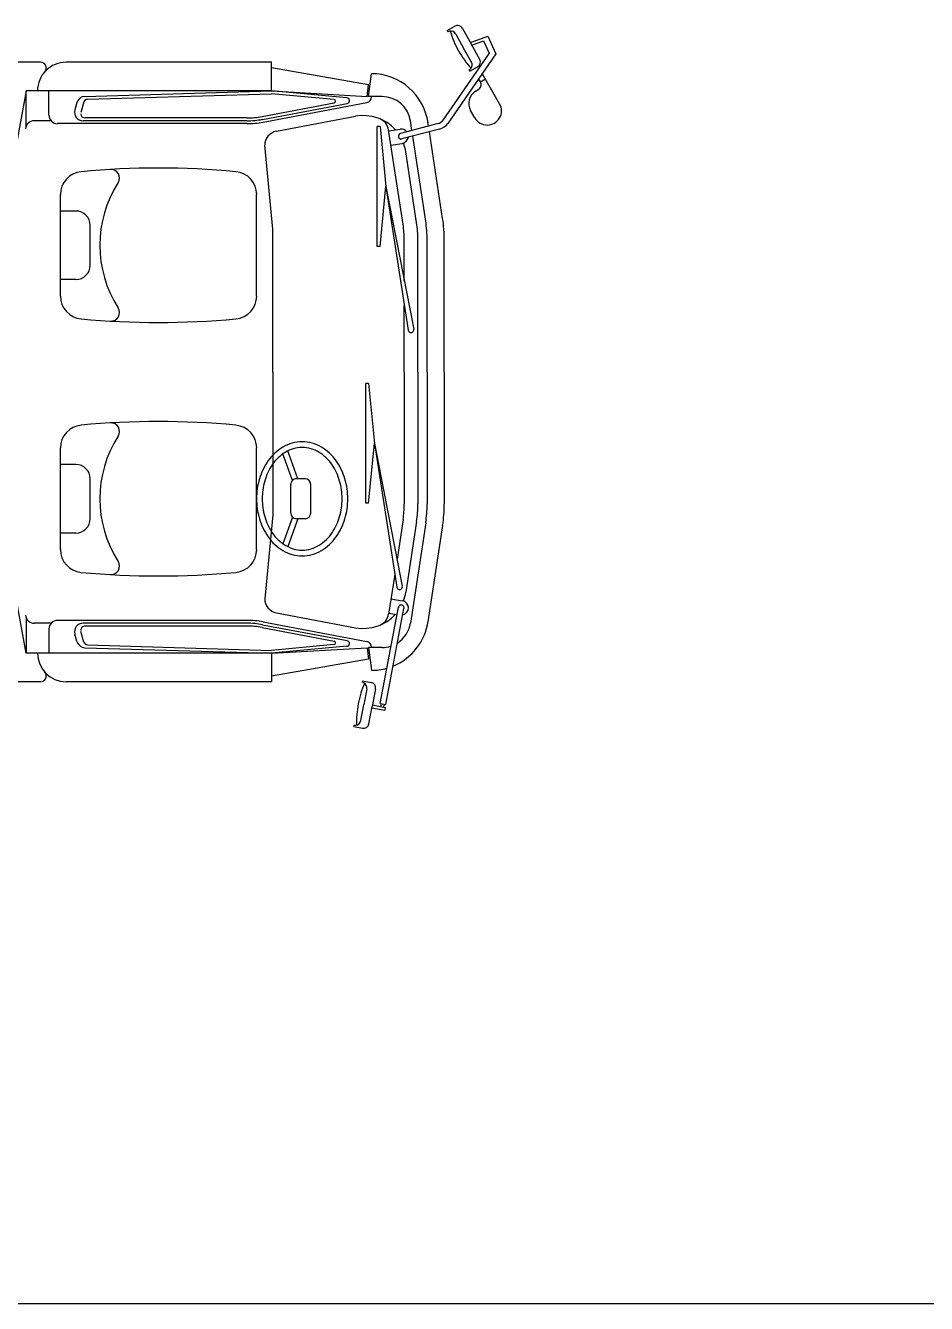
# Model space of a CAD drawing. Header units: millimetres. Extents: x 35403 to 155690, y 202798 to 276657.
# Drawn here: x 103683 to 106878, y 224502 to 229034 of the extents above; entities that cross this region are included whole.
import ezdxf

# ---------------------------------------------------------------- set-up
doc = ezdxf.new("R2010")
doc.units = ezdxf.units.MM
doc.layers.add('www.cad-blocks.net', color=7, linetype='Continuous')

# ---------------------------------------------------------------- blocks, each defined once
blk = doc.blocks.new('A$C789A03EF')
for p, q in [((0.4687, 2.4755), (0.4569, 2.4136)), ((0.4974, 2.464), (0.4867, 2.4079)), ((0.5221, 2.4854), (0.4916, 2.4911)), ((0.5221, 2.4854), (0.5211, 2.4804)), ((0.409, 2.4072), (0.3442, 2.066)), ((0.4288, 2.4034), (0.364, 2.0622)), ((0.4288, 2.4034), (0.409, 2.4072)), ((0.4108, 2.4172), (0.4121, 2.4272)), ((0.456, 2.4086), (0.4108, 2.4172)), ((0.4579, 2.4185), (0.4121, 2.4272)), ((0.4158, 2.4162), (0.4139, 2.4063)), ((0.4258, 2.4143), (0.4158, 2.4162)), ((0.4258, 2.4143), (0.4239, 2.4044)), ((0.4452, 2.3516), (0.4569, 2.4136)), ((0.4761, 2.3518), (0.4867, 2.4079)), ((0.4912, 2.3229), (0.4608, 2.3287)), ((0.4912, 2.3229), (0.4922, 2.3279)), ((0.8139, 2.3262), (1.5428, 2.3262)), ((0.8139, 2.225), (0.8139, 2.3262)), ((1.6333, 2.3262), (1.8161, 2.3262)), ((0.4697, 2.2048), (0.4596, 2.2857)), ((0.4697, 2.2459), (0.8139, 2.306)), ((0.4747, 2.2054), (0.4697, 2.2459)), ((0.8139, 2.225), (0.4747, 2.2054)), ((0.5467, 2.2005), (0.8139, 2.225)), ((1.4757, 2.2054), (0.8139, 2.225)), ((0.8139, 2.225), (1.6845, 2.225)), ((1.6035, 2.1389), (1.6035, 2.225)), ((1.6845, 2.225), (1.7554, 1.8353)), ((1.6845, 2.0994), (1.6845, 2.225)), ((0.4217, 2.2048), (0.4697, 2.2048)), ((0.8439, 2.114), (0.476, 2.1833)), ((0.8458, 2.124), (0.5457, 2.1805)), ((0.8476, 2.1339), (0.5919, 2.1821)), ((0.5925, 2.1946), (0.8142, 2.2149)), ((1.4666, 2.1956), (0.8142, 2.2149)), ((1.4795, 2.1855), (1.4901, 2.1482)), ((1.504, 2.1834), (1.5115, 2.1574)), ((0.7969, 2.0817), (0.5158, 2.1346)), ((0.2072, 1.772), (0.2594, 2.1138)), ((0.2673, 1.7628), (0.3216, 2.1188)), ((0.3981, 2.0833), (0.3689, 2.0877)), ((0.3771, 1.9457), (0.3986, 2.0865)), ((0.902, 2.1288), (1.4755, 2.1288)), ((0.902, 2.1187), (1.4823, 2.1187)), ((0.902, 2.1086), (1.5731, 2.1086)), ((1.5958, 2.1187), (1.6562, 2.1187)), ((0.2993, 1.7579), (0.3375, 2.0083)), ((0.3904, 2.0327), (0.3502, 2.0388)), ((0.8091, 1.734), (0.8382, 2.0319)), ((0.4494, 1.4809), (0.3502, 1.9873)), ((0.4494, 1.4809), (0.3701, 1.9908)), ((0.3473, 1.7506), (0.3689, 1.8918)), ((0.7204, 1.7482), (0.7564, 1.8472)), ((0.7398, 1.7424), (0.7741, 1.8366)), ((0.8668, 1.8576), (0.8668, 1.4971)), ((1.5629, 1.8576), (1.5629, 1.4971)), ((1.508, 1.7988), (1.5629, 1.7988)), ((0.675, 1.728), (0.675, 1.6267)), ((0.6953, 1.7482), (0.7256, 1.7482)), ((0.7459, 1.728), (0.7459, 1.6267)), ((0.8091, 1.2279), (0.8091, 1.734)), ((1.4574, 1.7482), (1.4574, 1.6065)), ((0.2014, 1.2279), (0.2014, 1.6956)), ((0.2622, 1.2279), (0.2622, 1.6956)), ((0.2946, 1.2279), (0.2946, 1.6956)), ((0.3432, 1.2279), (0.3432, 1.6956)), ((0.4697, 1.6935), (0.4494, 1.4809)), ((0.4697, 1.6935), (0.4798, 1.6935)), ((0.4798, 1.6935), (0.4798, 1.2683)), ((0.6953, 1.6065), (0.7256, 1.6065)), ((0.7204, 1.6065), (0.7564, 1.5075)), ((0.7398, 1.6123), (0.7741, 1.5182)), ((1.508, 1.5559), (1.5629, 1.5559)), ((0.4697, 1.2683), (0.4494, 1.4809)), ((0.2014, 1.2279), (0.2014, 0.7601)), ((0.2622, 1.2279), (0.2622, 0.7601)), ((0.2946, 1.2279), (0.2946, 0.7601)), ((0.3432, 1.2279), (0.3432, 0.9927)), ((0.4697, 1.2683), (0.4798, 1.2683)), ((0.8091, 1.2279), (0.8091, 0.7217)), ((0.409, 0.5698), (0.3097, 1.0762)), ((0.409, 0.5698), (0.3296, 1.0797)), ((0.8668, 0.9586), (0.8668, 0.5981)), ((1.5629, 0.9586), (1.5629, 0.5981)), ((0.3432, 0.9054), (0.3432, 0.7601)), ((1.508, 0.8998), (1.5629, 0.8998)), ((1.4574, 0.8492), (1.4574, 0.7075)), ((0.4292, 0.7824), (0.409, 0.5698)), ((0.4292, 0.7824), (0.4393, 0.7824)), ((0.4393, 0.7824), (0.4393, 0.3573)), ((0.2072, 0.6837), (0.2542, 0.3759)), ((0.2673, 0.6929), (0.3133, 0.3914)), ((0.2993, 0.6978), (0.3375, 0.4474)), ((0.3473, 0.7051), (0.3986, 0.3692)), ((0.8091, 0.7217), (0.8382, 0.4238)), ((1.508, 0.6569), (1.5629, 0.6569)), ((0.4292, 0.3573), (0.409, 0.5698)), ((1.6845, 0.2307), (1.7384, 0.5271)), ((0.3904, 0.4231), (0.3502, 0.4169)), ((0.218, 0.3663), (0.3515, 0.4014)), ((0.2231, 0.3468), (0.3567, 0.3818)), ((0.3164, 0.3712), (0.3216, 0.3369)), ((0.3981, 0.3724), (0.358, 0.3663)), ((0.7969, 0.3741), (0.5158, 0.3211)), ((0.0187, 0.0991), (0.1892, 0.3461)), ((0.0418, 0.097), (0.2059, 0.3346)), ((0.0927, 0.3269), (0.1079, 0.3006)), ((0.2573, 0.3557), (0.2594, 0.3419)), ((0.4292, 0.3573), (0.4393, 0.3573)), ((0.8439, 0.3417), (0.476, 0.2724)), ((0.8458, 0.3318), (0.5457, 0.2752)), ((0.8476, 0.3218), (0.5919, 0.2736)), ((0.902, 0.3471), (1.5731, 0.3471)), ((0.902, 0.337), (1.4823, 0.337)), ((0.902, 0.3269), (1.4755, 0.3269)), ((1.5958, 0.337), (1.6562, 0.337)), ((1.6845, 0.3564), (1.6845, 0.2307)), ((0.0051, 0.2763), (0.0669, 0.1691)), ((1.4795, 0.2702), (1.4901, 0.3075)), ((1.504, 0.2723), (1.5115, 0.2983)), ((1.6035, 0.3168), (1.6035, 0.2307)), ((0.0894, 0.2314), (0.0806, 0.2264)), ((0.4217, 0.251), (0.4697, 0.251)), ((0.4697, 0.251), (0.4596, 0.17)), ((0.4747, 0.2503), (0.4697, 0.2098)), ((0.8139, 0.2307), (0.4747, 0.2503)), ((0.5467, 0.2552), (0.8139, 0.2307)), ((0.5925, 0.2611), (0.8142, 0.2408)), ((1.4757, 0.2503), (0.8139, 0.2307)), ((0.8139, 0.2307), (1.6845, 0.2307)), ((0.8139, 0.2307), (0.8139, 0.1295)), ((1.4666, 0.2602), (0.8142, 0.2408)), ((0.0732, 0.1987), (0.0557, 0.1886)), ((0.0732, 0.1987), (0.0797, 0.1875)), ((0.4697, 0.2098), (0.8139, 0.1497)), ((0.1102, 0.1612), (0.0832, 0.1461)), ((0.1102, 0.1612), (0.1127, 0.1568)), ((0.0469, 0.0366), (0.0186, 0.0991)), ((0.0617, 0.053), (0.0418, 0.097)), ((0.0756, 0.1193), (0.1064, 0.0643)), ((0.1051, 0.1289), (0.1329, 0.0792)), ((0.8139, 0.1295), (1.5428, 0.1295)), ((1.6333, 0.1295), (1.8161, 0.1295)), ((0.1089, 0.0599), (0.0469, 0.0366)), ((0.1039, 0.0688), (0.0617, 0.053)), ((0.1373, 0.0093), (0.1064, 0.0643)), ((0.1608, 0.0294), (0.1329, 0.0792)), ((0.191, 0.0169), (0.164, 0.0018)), ((0.191, 0.0169), (0.1885, 0.0213))]:
    blk.add_line(p, q)
for points in [[(0.7054, 1.4749, 0.133267), (0.7737, 1.4938, 0.105664), (0.8259, 1.5422, 0.08283), (0.857, 1.6066, 0.072425), (0.8673, 1.6774, 0.07236), (0.857, 1.7481, 0.082823), (0.826, 1.8124, 0.105661), (0.7737, 1.8609, 0.133341), (0.7054, 1.8798, 0.133266), (0.637, 1.8609, 0.105663), (0.5848, 1.8125, 0.08283), (0.5537, 1.7482, 0.072427), (0.5435, 1.6774, 0.072361), (0.5537, 1.6066, 0.082823), (0.5848, 1.5423, 0.10566), (0.637, 1.4938, 0.133341)], [(0.7054, 1.4951, 0.138762), (0.7659, 1.5127, 0.104973), (0.8114, 1.5567, 0.08047), (0.8382, 1.6143, 0.07004), (0.847, 1.6774, 0.069982), (0.8382, 1.7404, 0.08049), (0.8114, 1.798, 0.105039), (0.7658, 1.842, 0.138737), (0.7054, 1.8596, 0.13876), (0.6449, 1.842, 0.104972), (0.5994, 1.798, 0.08047), (0.5725, 1.7404, 0.070042), (0.5637, 1.6774, 0.069983), (0.5725, 1.6144, 0.08049), (0.5994, 1.5568, 0.105038), (0.6449, 1.5127, 0.138737)]]:
    blk.add_lwpolyline(points, format="xyb", close=True)
for centre, radius, start, end in [((0.488, 2.4718), 0.0197, 79.2482, 169.2482), ((0.5173, 2.4602), 0.0202, 95.8854, 169.2482), ((0.1698, 2.4681), 0.3428, 349.2482, 1.9793), ((0.5185, 2.448), 0.0325, 85.4567, 95.8854), ((0.1698, 2.4681), 0.3428, 336.5171, 349.2482), ((0.4645, 2.348), 0.0197, 169.2482, 259.2482), ((0.496, 2.3481), 0.0202, 169.2482, 242.611), ((0.5016, 2.359), 0.0325, 242.611, 253.0397), ((1.5428, 2.225), 0.1012, 0, 90), ((1.6333, 2.306), 0.0202, 90, 221.8103), ((0.4596, 2.0833), 0.2025, 112.2113, 172.1463), ((0.4596, 2.0833), 0.2025, 90, 105.6139), ((0.4217, 2.1035), 0.1012, 122.3548, 171.318), ((0.4217, 2.1035), 0.1012, 90, 108.1531), ((0.4798, 2.2032), 0.0202, 180, 259.3274), ((0.5476, 2.1905), 0.0101, 95.2313, 259.3274), ((0.593, 2.1883), 0.00629, 95.2313, 259.3274), ((1.4662, 2.1817), 0.0138, 15.9454, 88.3046), ((1.4748, 2.1751), 0.0304, 15.9454, 88.3046), ((0.4876, 1.9854), 0.1518, 79.3274, 138.085), ((0.902, 2.4224), 0.2936, 259.3274, 270), ((1.4755, 2.144), 0.0152, 270, 0), ((1.4823, 2.1491), 0.0304, 270, 15.9454), ((1.5731, 2.1389), 0.0304, 270, 0), ((0.3541, 2.0641), 0.0256, 102.5402, 261.318), ((0.4487, 2.0788), 0.0506, 112.6502, 171.318), ((0.902, 2.4224), 0.3138, 259.3274, 270), ((0.902, 2.4224), 0.3037, 259.3274, 270), ((1.6562, 2.0883), 0.0304, 3.974, 90), ((0.4876, 1.9854), 0.1518, 159.146, 171.318), ((0.3541, 2.0641), 0.0101, 169.2482, 0), ((0.7876, 2.0319), 0.0506, 0, 79.3274), ((0.3601, 1.9892), 0.0101, 0, 191.0937), ((1.2148, -0.9825), 2.9337, 84.628, 95.372), ((0.9477, 1.8576), 0.081, 95.372, 180), ((1.3833, 1.9159), 0.0304, 86.6735, 212.7584), ((1.4819, 1.8576), 0.081, 0, 84.628), ((1.0126, 1.6774), 0.4105, 327.2416, 32.7584), ((0.7076, 1.6956), 0.5062, 171.318, 180), ((1.508, 1.7482), 0.0506, 90, 180), ((0.7076, 1.6956), 0.4454, 171.318, 180), ((0.7076, 1.6956), 0.413, 171.318, 180), ((0.7076, 1.6956), 0.3644, 171.318, 180), ((0.6953, 1.728), 0.0202, 90, 180), ((0.7256, 1.728), 0.0202, 0, 90), ((0.6953, 1.6267), 0.0202, 180, 270), ((0.7256, 1.6267), 0.0202, 270, 0), ((1.508, 1.6065), 0.0506, 180, 270), ((0.9477, 1.4971), 0.081, 180, 264.628), ((1.4819, 1.4971), 0.081, 275.372, 0), ((1.3833, 1.4388), 0.0304, 147.2416, 273.3265), ((1.2148, 4.3372), 2.9337, 264.628, 275.372), ((0.3196, 1.0781), 0.0101, 0, 191.0937), ((1.2148, -1.8815), 2.9337, 84.628, 95.372), ((1.3833, 1.0169), 0.0304, 86.6735, 212.7584), ((0.9477, 0.9586), 0.081, 95.372, 180), ((1.0126, 0.7783), 0.4105, 327.2416, 32.7584), ((1.4819, 0.9586), 0.081, 0, 84.628), ((1.508, 0.8492), 0.0506, 90, 180), ((0.7076, 0.7601), 0.5062, 180, 188.682), ((0.7076, 0.7601), 0.4454, 180, 188.682), ((0.7076, 0.7601), 0.413, 180, 188.682), ((0.7076, 0.7601), 0.3644, 180, 188.682), ((1.508, 0.7075), 0.0506, 180, 270), ((0.9477, 0.5981), 0.081, 180, 264.628), ((1.4819, 0.5981), 0.081, 275.372, 0), ((1.3833, 0.5398), 0.0304, 147.2416, 273.3265), ((1.2148, 3.4382), 2.9337, 264.628, 275.372), ((0.3541, 0.3916), 0.0256, 98.682, 171.4167), ((0.4876, 0.4703), 0.1518, 188.682, 201.0058), ((0.7876, 0.4238), 0.0506, 280.6726, 0), ((0.2308, 0.3174), 0.0506, 104.7087, 145.3817), ((0.3541, 0.3916), 0.0256, 218.0006, 278.682), ((0.3541, 0.3916), 0.0101, 284.7087, 104.7087), ((0.4876, 0.4703), 0.1518, 221.915, 280.6726), ((0.4487, 0.3769), 0.0506, 188.682, 247.3498), ((1.6562, 0.3674), 0.0304, 270, 356.026), ((0.0489, 0.3016), 0.0506, 30, 210), ((0.2308, 0.3174), 0.0304, 104.7087, 145.3817), ((0.4596, 0.3724), 0.2025, 187.8537, 270), ((0.4217, 0.3522), 0.1012, 188.682, 270), ((0.902, 0.0333), 0.3138, 90, 100.6726), ((0.902, 0.0333), 0.3037, 90, 100.6726), ((0.902, 0.0333), 0.2936, 90, 100.6726), ((1.4755, 0.3117), 0.0152, 0, 90), ((1.4823, 0.3066), 0.0304, 344.0546, 90), ((1.5731, 0.3168), 0.0304, 0, 90), ((0.0641, 0.2753), 0.0506, 300, 30), ((0.4798, 0.2525), 0.0202, 100.6726, 180), ((0.5476, 0.2653), 0.0101, 100.6726, 264.7687), ((0.593, 0.2674), 0.00629, 100.6726, 264.7687), ((1.4748, 0.2807), 0.0304, 271.6954, 344.0546), ((1.4662, 0.274), 0.0138, 271.6954, 344.0546), ((1.5428, 0.2307), 0.1012, 270, 0), ((0.0907, 0.2088), 0.0202, 120, 210), ((0.0928, 0.1289), 0.0197, 119.2482, 209.2482), ((0.1227, 0.1388), 0.0202, 135.8854, 209.2482), ((-0.1485, -0.0785), 0.3428, 29.2482, 41.9793), ((0.1316, 0.1303), 0.0325, 125.4567, 135.8854), ((1.6333, 0.1497), 0.0202, 138.1897, 270), ((-0.1485, -0.0785), 0.3428, 16.5171, 29.2482), ((0.1544, 0.0189), 0.0197, 209.2482, 299.2482), ((0.1785, 0.0393), 0.0202, 209.2482, 282.611), ((0.1758, 0.0513), 0.0325, 282.611, 293.0397)]:
    blk.add_arc(centre, radius, start, end)
blk = doc.blocks.new('A$C5F68686A')
at = {"xscale": 1000, "yscale": 1000, "zscale": 1000, "rotation": 180}
blk.add_blockref('A$C789A03EF', (6178.7, 2491.1), dxfattribs=at)
blk = doc.blocks.new('FORMAT')
at = {"layer": 'www.cad-blocks.net', "color": 155, "true_color": 0x546d8e}
blk.add_line((39877.4, 224501.9), (155690, 224501.9), dxfattribs=at)

msp = doc.modelspace()

# ---------------------------------------------------------------- block references
msp.add_blockref('A$C5F68686A', (99190.7, 226541.7))
at = {"layer": 'www.cad-blocks.net'}
msp.add_blockref('FORMAT', (0, 0), dxfattribs=at)

doc.saveas('drawing.dxf')
